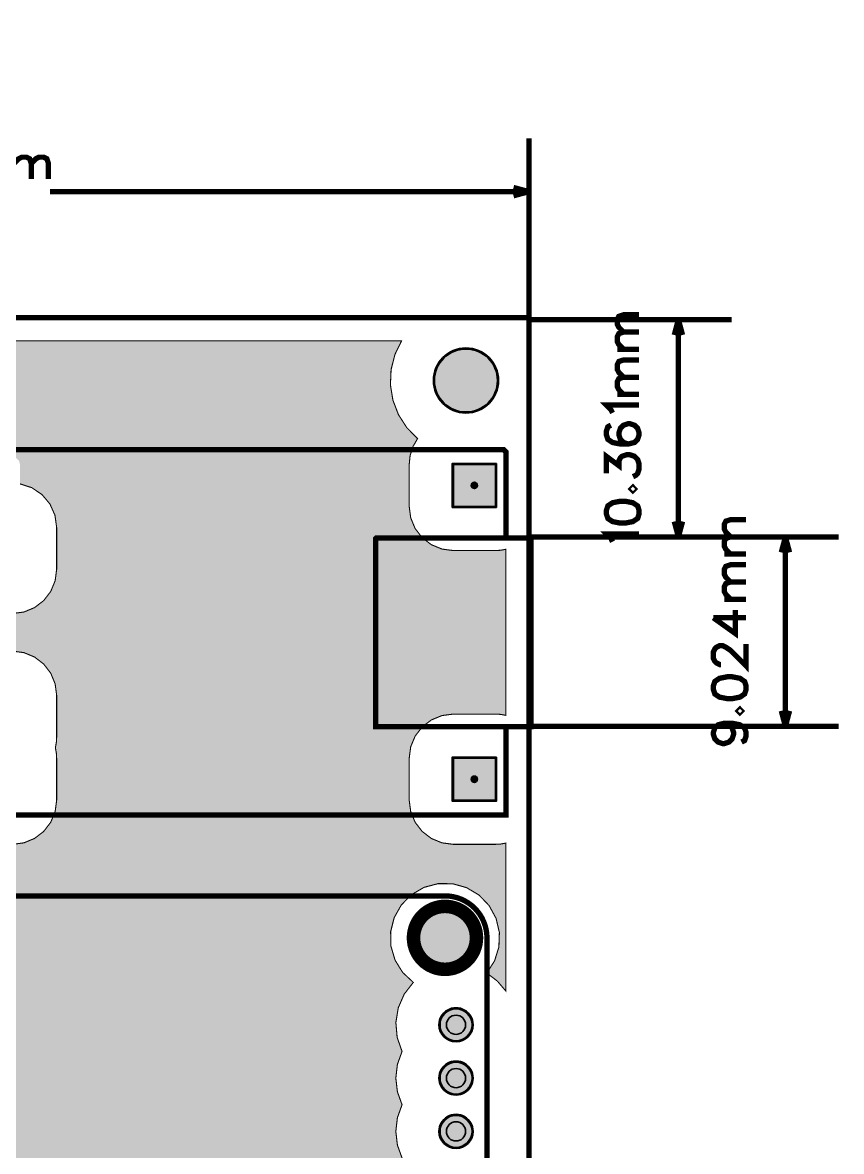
# Model space of a CAD drawing. Header units: millimetres. Extents: x 1 to 100, y -112 to 87.
# Drawn here: x 60.9 to 99.9, y -39.7 to 14.1 of the extents above; entities that cross this region are included whole.
import ezdxf

# ---------------------------------------------------------------- set-up
doc = ezdxf.new("R2010")
doc.units = ezdxf.units.MM
doc.header["$MEASUREMENT"] = 0
for name, color, linetype, true_color in [('Board-Outline-Layer', 7, 'Continuous', 0xff00ff), ('Bottom-Layer', 7, 'Continuous', 0x0000ff), ('Bottom-Paste-Mask-Layer', 7, 'Continuous', 0x800000), ('Bottom-Solder-Mask-Layer', 7, 'Continuous', 0xaa00ff), ('Document-Layer', 7, 'Continuous', 0xffffff), ('Hole-Layer', 7, 'Continuous', 0x222222), ('Multi-Layer', 7, 'Continuous', 0xc0c0c0), ('Top-Layer', 7, 'Continuous', 0xff0000), ('Top-Paste-Mask-Layer', 7, 'Continuous', 0x808080), ('Top-Silkscreen-Layer', 7, 'Continuous', 0xffcc00), ('Top-Solder-Mask-Layer', 7, 'Continuous', 0x800080)]:
    doc.layers.add(name, color=color, linetype=linetype, true_color=true_color)

msp = doc.modelspace()

# ---------------------------------------------------------------- hatches: boundary and pattern name
at = {"layer": 'Bottom-Layer'}
for points in [[(83.89602743205486, -11.04491760853492), (83.89602743205486, -18.955158591617465), (83.6498631140716, -18.910765593675173), (83.40017018034035, -18.895897891795777), (81.40016510033021, -18.895897891795777), (80.85557222605787, -18.96759490386203), (80.34809245618493, -19.17779990717338), (79.91230969837822, -19.512187778134365), (79.57792182741723, -19.947970535941064), (79.36771682410588, -20.45545030581402), (79.29601981203963, -21.000043180086355), (79.29601981203963, -23.000048260096513), (79.36771682410588, -23.54464113436885), (79.57792182741723, -24.052120904241804), (79.91230969837822, -24.487903662048502), (80.34809245618492, -24.822291533009484), (80.85557222605787, -25.03249653632084), (81.40016510033021, -25.10419354838709), (83.40017018034035, -25.10419354838709), (83.6498631140716, -25.089325846507695), (83.89602743205486, -25.044932848565402), (83.89602743205486, -32.092334040838615), (83.49002298589582, -31.616210553882482), (82.99036971070913, -31.239541216495677), (83.36232656717489, -30.656309016441778), (83.56760783279151, -29.995724953480497), (83.59172874238004, -29.304400222277987), (83.43298731056812, -28.63111509688318), (83.10258442486524, -28.023376966295015), (82.62383350454266, -27.524068185537164), (82.03051549224641, -27.168420271812895), (81.36449525108884, -26.98152794821453), (80.67276755562297, -26.976578445505403), (80.00414111328989, -27.153921003467715), (79.40579459370937, -27.50104222834092), (78.91994767438462, -27.993449045144104), (78.58088199576737, -28.59639694325423), (78.41252222882198, -29.267341569229945), (78.42674793636421, -29.958940681068963), (78.622555344218, -30.62239464426549), (78.9861281681036, -31.21088976232803), (79.49181249867073, -31.682901478358975), (79.05785332519382, -32.2443899005635), (78.77514732843356, -32.895287075169655), (78.66102516797653, -33.59569120494554), (78.7224828479289, -34.302665579367535), (78.95575284251318, -34.97287071374143), (78.73418934505098, -35.590769640282375), (78.65902057404108, -36.24287325374653), (78.73418934505099, -36.89497686721067), (78.95575284251319, -37.512875793751626), (78.73418934505099, -38.130774720292564), (78.6590205740411, -38.782878333756706), (78.73418934505099, -39.43498194722085), (78.95575284251319, -40.052880873761794), (78.734189345051, -40.670779800302725), (78.65902057404111, -41.32288341376685), (78.734189345051, -41.97498702723099), (78.95575284251319, -42.59288595377192), (78.73418934505099, -43.210784880312865), (78.6590205740411, -43.862888493777014), (78.734189345051, -44.51499210724116), (78.9557528425132, -45.13289103378211), (78.73418934505102, -45.750789960323026), (78.65902057404112, -46.40289357378715), (78.73418934505102, -47.05499718725127), (78.95575284251319, -47.67289611379219), (78.73418934505098, -48.290795040333144), (78.65902057404108, -48.94289865379729), (78.73418934505098, -49.59500226726145), (78.95575284251318, -50.212901193802395), (78.73418934505099, -50.830800120343326), (78.6590205740411, -51.482903733807454), (78.73418934505099, -52.13500734727159), (78.95575284251318, -52.75290627381251), (78.73418934505099, -53.37080520035345), (78.6590205740411, -54.02290881381758), (78.73418934505099, -54.675012427281715), (78.95575284251318, -55.292911353822646), (78.73418934505098, -55.91081028036358), (78.65902057404108, -56.562913893827705), (78.73418934505096, -57.21501750729183), (78.95575284251315, -57.832916433832764), (78.73418934505095, -58.45081536037371), (78.65902057404104, -59.10291897383786), (78.73418934505095, -59.755022587302), (78.95575284251316, -60.37292151384295), (78.73418934505098, -60.990820440383885), (78.65902057404108, -61.64292405384803), (78.73418934505099, -62.29502766731216), (78.95575284251319, -62.9129265938531), (78.73418934505099, -63.53082552039404), (78.6590205740411, -64.18292913385818), (78.73418934505099, -64.83503274732232), (78.95575284251318, -65.45293167386326), (78.73418934505098, -66.07083060040418), (78.65902057404108, -66.72293421386831), (78.73418934505098, -67.37503782733242), (78.95575284251316, -67.99293675387337), (78.7212303636463, -68.66902455048654), (78.66150020656713, -69.38213590936284), (78.78028584036646, -70.08781676855203), (79.07018238520614, -70.74207626990692), (79.51311821902735, -71.30412906897497), (80.08148152952113, -71.73893781901073), (80.73984158416522, -72.01939733529093), (81.44715741749131, -72.12802428291137), (82.15933625004541, -72.05804705600866), (82.831982151868, -71.81382790732374), (83.42316360382397, -71.41059101331929), (83.89602743205486, -70.87347342677614), (83.89602743205486, -97.9349820160764), (83.1704425519789, -97.59134386512353), (82.38678833950756, -97.41685411682552), (81.58394987795499, -97.4201709884063), (80.80176417702323, -97.60112989601535), (80.07904345218157, -97.95075162141227), (79.45164925454664, -98.45168786262386), (78.95071301333503, -99.07908206025878), (78.60109128793813, -99.80180278510045), (78.42013238032908, -100.58398848603221), (78.4168155087483, -101.38682694758478), (78.59130525704632, -102.17048116005611), (78.93494340799919, -102.8960660401321), (77.60679400558804, -102.8960660401321), (77.60679400558806, -100.19970637541277), (77.5588122477359, -100.02063601727205), (77.42772364744735, -99.88954741698349), (77.24865328930662, -99.84156565913133), (74.24865328930662, -99.84156565913132), (74.06958293116591, -99.88954741698348), (73.93849433087735, -100.02063601727204), (73.89051257302519, -100.19970637541276), (73.89051257302519, -102.8960660401321), (38.10971501143, -102.8960660401321), (38.109715011430005, -100.19970637541275), (38.06173325357785, -100.02063601727204), (37.930644653289285, -99.88954741698346), (37.75157429514857, -99.8415656591313), (34.75157429514857, -99.84156565913129), (34.57250393700785, -99.88954741698345), (34.441415336719295, -100.02063601727203), (34.39343357886714, -100.19970637541273), (34.39343357886714, -102.8960660401321), (33.06528417645601, -102.8960660401321), (33.408922408221564, -102.17048092465924), (33.58341212910271, -101.38682645269246), (33.580095117901244, -100.58398774438089), (33.39913596549708, -99.80180184621608), (33.049513907809946, -99.07908100736798), (32.54857727399034, -98.45168680670606), (31.92118265822612, -97.95075069277858), (31.19846152966296, -97.60112923397618), (30.416275481546123, -97.4201707297326), (29.61343677048617, -97.41685438380566), (28.829782443111053, -97.59134475406421), (28.10419761239523, -97.93498358708777), (28.10419761239523, -82.83398549072858), (31.676968598340526, -86.40675647667388), (32.105124871812805, -86.75264970172874), (32.59641675884268, -87.0008274593767), (33.12889630689844, -87.14020266719666), (33.58593261338718, -87.55244406941402), (34.14270503213407, -87.81479809144099), (34.751574295148565, -87.9048168656338), (37.751574295148565, -87.9048168656338), (38.296167169420904, -87.83311985356755), (38.803646939293856, -87.62291485025621), (39.239429697100555, -87.28852697929521), (39.573817568061536, -86.85274422148852), (39.78402257137289, -86.34526445161556), (39.85571958343915, -85.80067157734324), (39.855719583439154, -82.80067157734324), (39.7840225713729, -82.2560787030709), (39.57381756806154, -81.74859893319794), (39.23942969710057, -81.31281617539125), (38.80364693929386, -80.97842830443027), (38.29616716942091, -80.76822330111891), (37.75157429514857, -80.69652628905264), (34.75157429514857, -80.69652628905264), (34.17702535181279, -80.77648756744018), (33.646144180147516, -81.01029405986705), (32.36265842962249, -79.72680830934202), (32.36265842962249, -61.528525416482445), (32.9090018027055, -61.9090703213866), (33.533985252319546, -62.13863772688826), (34.19675419397755, -62.20222102606153), (34.85398404086191, -62.09566383801401), (35.462712291607914, -61.825931706624466), (35.98314694889927, -61.410656769443975), (36.381267685174585, -60.87698516132918), (36.63104971967167, -60.259802496956034), (36.716165034043755, -59.599453430764854), (36.716165034043755, -59.57469711170862), (36.62743089184776, -58.90069438618418), (36.3672755504103, -58.27262383256206), (35.95342816632331, -57.73328742113595), (35.54333441875513, -57.32319367356776), (35.54333441875513, -49.42375900952248), (35.62295930352456, -49.465938901117205), (35.70377490723608, -49.50578992025389), (35.883244821010564, -49.960108839206285), (36.21184701116767, -50.32154449142153), (36.64707283203615, -50.543340827995536), (37.132620588860355, -50.59680582506173), (37.60567883920456, -50.475023142181186), (38.00505180851801, -50.19374683416707), (38.00505180851801, -52.21568786350327), (38.093785950714015, -52.88969058902771), (38.353941292151475, -53.517761142649825), (38.76778867623846, -54.057097554075945), (39.60331444438603, -54.89262332222352), (39.84160361430077, -55.10342801940748), (40.103820605633935, -55.28360181969393), (40.02882238381713, -55.63775380348156), (40.00366090162898, -55.998884334883286), (40.00366090162898, -57.64040289716768), (39.92015290072756, -58.30999841596263), (40.01149066521526, -58.97857089354694), (40.27154155393413, -59.60123073670479), (40.68284511345335, -60.136171038917716), (40.84780925002509, -60.30113517548947), (40.4077745563304, -60.81676956214387), (40.115728184533204, -61.42850338422298), (39.9914587462951, -62.09488650156271), (40.04338654706135, -62.770765822050485), (40.04338654706135, -66.77997872335857), (39.986366784420284, -67.32194217594666), (40.04338654706135, -67.86390562853475), (40.04338654706135, -69.33789470132942), (40.0314960724317, -69.36433715225323), (40.01987016910591, -69.39089698978351), (39.6168356070461, -69.51199927775437), (39.2836818438902, -69.7691202462917), (39.064398083523834, -70.12830996608628), (38.98793827787652, -70.54214147828284), (38.98793827787652, -71.24214401828792), (39.06439808352383, -71.65597553048448), (39.2836818438902, -72.01516525027905), (39.6168356070461, -72.27228621881639), (40.01987016910591, -72.39338850678725), (40.36645909197512, -72.98954245086446), (40.84383148465675, -73.48717585528973), (41.425072486255196, -73.8582315176307), (42.077410991979654, -74.0817888490776), (42.76406732959189, -74.14524340377156), (42.76406732959189, -76.46958806963534), (42.55926553854578, -77.0977915640495), (42.519160962988416, -77.75731792973113), (42.646335448732756, -78.40570828606403), (42.932601777513355, -79.00122066462248), (43.35953074238626, -79.50551726679464), (43.89963758020271, -79.88613256831808), (44.51815138120061, -80.11856337949635), (45.17525356495232, -80.18784630754206), (45.82864131442987, -80.08952106743295), (46.43625093984812, -79.82991762541236), (46.9589658480134, -79.4257486894566), (47.209623578457666, -79.17509095901231), (47.52861046868079, -78.78773281867977), (47.76738217609189, -78.34638597462614), (48.38995353670869, -78.23517787144316), (48.96735854643523, -77.9771743908145), (49.46554315245623, -77.58759199953182), (49.54909572927098, -77.50403942271707), (49.9629431133579, -76.96470301129098), (50.22309845479532, -76.3366324576689), (50.311832596991316, -75.6626297321445), (50.311832596991316, -73.21680857248558), (50.57864605313996, -72.65620782097562), (50.67024206248412, -72.04214528829046), (50.67024206248412, -71.81941339641314), (50.69660175674048, -71.81981370221519), (50.72296415268311, -71.81994714204095), (53.16454974969713, -71.81994714204095), (51.69266893504202, -73.29182795669605), (51.27882159386316, -73.83116431220323), (51.01866627939887, -74.45923480070634), (50.929932146402905, -75.1332374563495), (50.929932146402905, -77.44870182994987), (51.01866627939887, -78.12270448559303), (51.27882159386316, -78.75077497409616), (51.69266893504202, -79.29011132960333), (53.80287158501434, -81.40031397957564), (53.80287158501434, -81.73585765936718), (53.8916057180103, -82.40986031501035), (54.15176103247459, -83.03793080351346), (54.565608373653454, -83.57726715902064), (56.8215279476519, -85.83318673301908), (57.36086430315907, -86.24703407419794), (57.988934791662196, -86.50718938866224), (58.66293744730536, -86.59592352165821), (72.30057686901439, -86.59592352165821), (72.617010114343, -87.12926780789259), (73.0751751764726, -87.54720428901365), (73.63527379090098, -87.81342913481781), (74.24865328930663, -87.9048168656338), (77.24865328930663, -87.9048168656338), (77.79324616357897, -87.83311985356757), (78.30072593345193, -87.62291485025621), (78.73650869125863, -87.28852697929523), (79.0708965622196, -86.85274422148852), (79.28110156553097, -86.34526445161556), (79.35279857759723, -85.80067157734324), (79.35279857759723, -82.80067157734324), (79.28110156553099, -82.2560787030709), (79.07089656221962, -81.74859893319794), (78.73650869125865, -81.31281617539123), (78.30072593345194, -80.97842830443027), (77.79324616357898, -80.76822330111891), (77.24865328930665, -80.69652628905264), (74.24865328930665, -80.69652628905264), (73.6708715976677, -80.77740794868721), (73.13750883697071, -81.01383487515734), (72.68956908189868, -81.38763094507304), (59.74161015831969, -81.38763094507304), (59.01116416159949, -80.65718494835285), (59.01116416159949, -80.32164126856131), (58.955815429348824, -79.78759173046318), (58.79212200530819, -79.27624365504836), (58.527042195575156, -78.80933350761474), (58.95465766368549, -78.32286644849054), (59.248994220003745, -77.74591655483005), (59.39184433093457, -77.1141737005078), (59.374371349659725, -76.46671722853031), (59.197656147334165, -75.84359851957737), (58.87263025085827, -75.28336343070823), (58.41939962329513, -74.82066786511582), (57.86600091758732, -74.48413397276457), (58.24842737296037, -74.10170751739152), (58.66227471413924, -73.56237116188436), (58.92243002860353, -72.93430067338123), (59.01116416159949, -72.26029801773807), (59.01116416159949, -70.11666127142912), (59.128200779136264, -69.53626718822414), (59.1234860657952, -68.94420922388117), (58.9972212152969, -68.36575261427899), (58.75479440147428, -67.82558217672837), (58.47766533800087, -67.37307404303313), (58.114565124596886, -66.98613430107322), (57.68056930812321, -66.68082829038008), (58.26085166452626, -66.24972707958422), (58.7148135335276, -65.68714865074503), (59.0135765993937, -65.02888084994005), (59.138135358061945, -64.31679870387727), (59.08056613266469, -63.59620058329306), (58.8445311300547, -62.912926593853065), (59.066448071633495, -62.29351308559829), (59.141261710629784, -61.63981350430095), (60.324125137726526, -61.63981350430096), (60.93318801513655, -61.56758750329847), (61.5084661765103, -61.3549158763563), (62.01804894391163, -61.013595518001594), (62.43366976271676, -60.562559467518334), (62.73227414731691, -60.02682669331336), (62.897298513367865, -59.43611429081172), (63.20146700178473, -59.43611429081172), (63.87546972730917, -59.34738014861571), (64.50354028093129, -59.08722480717825), (65.0428766923574, -58.67337742309128), (65.45672407644439, -58.13404101166516), (65.71687941788184, -57.50597045804305), (65.80561356007784, -56.831967732518606), (65.71687941788184, -56.15796500699416), (65.45672407644439, -55.52989445337205), (65.0428766923574, -54.99055804194593), (64.50354028093129, -54.57671065785896), (63.875469727309174, -54.3165553164215), (63.20146700178473, -54.22782117422549), (59.13392900998066, -54.22782117422549), (59.087634229506904, -53.47105552181417), (58.84453113005471, -52.752906273812485), (59.06609462751691, -52.13500734727156), (59.14126339852682, -51.48290373380743), (59.06609462751692, -50.830800120343305), (58.844531130054726, -50.212901193802374), (59.066094627516925, -49.59500226726144), (59.14126339852683, -48.9428986537973), (59.066094627516925, -48.29079504033317), (58.84453113005472, -47.67289611379223), (59.06609462751692, -47.05499718725129), (59.14126339852683, -46.40289357378714), (59.066094627516925, -45.750789960323004), (58.84453113005472, -45.132891033782066), (59.06609462751692, -44.514992107241135), (59.141263398526824, -43.862888493777), (59.066094627516925, -43.21078488031286), (58.844531130054726, -42.592885953771926), (59.066094627516925, -41.97498702723098), (59.14126339852683, -41.322883413766846), (59.066094627516925, -40.67077980030271), (58.84453113005472, -40.05288087376177), (59.06609462751692, -39.43498194722083), (59.141263398526824, -38.782878333756685), (59.06609462751692, -38.130774720292536), (58.84453113005471, -37.5128757937516), (59.06609462751691, -36.89497686721066), (59.14126339852682, -36.24287325374653), (59.06609462751691, -35.5907696402824), (58.84453113005471, -34.972870713741464), (59.071673622169186, -34.330615172437156), (59.140827720914295, -33.65289575948898), (59.04808664204954, -32.97799948275376), (58.79868969014154, -32.34405386013376), (58.40672626985354, -31.786872947667977), (58.93044621336175, -31.294400094952742), (59.29956024373861, -30.67749903119239), (59.48593881015914, -29.983182734488405), (59.475378319897615, -29.264363865832927), (59.268683569908625, -28.57582238544362), (58.881606414623576, -27.970030865408763), (58.34364534398519, -27.49315564444701), (57.69579745383119, -27.181538569958594), (56.98743412713058, -27.05892744780668), (56.272538525077906, -27.134666262528423), (55.605591622433174, -27.40298308820714), (55.03742030533879, -27.843429957103886), (54.61132394099901, -28.422441164410042), (54.3597746067413, -29.095891253372997), (54.1760497436789, -28.825626055288215), (53.95992224125755, -28.58049954652138), (52.8610445699214, -27.481621875185226), (52.321708158495284, -27.067774491098245), (51.69363760487317, -26.807619149660784), (51.01963487934872, -26.71888500746478), (48.870463438782565, -26.718885007464777), (48.340440056457844, -26.412064699745468), (47.75786038974254, -26.22321444433184), (47.14863179214298, -26.16073242366366), (46.44863337966534, -26.16313628354356), (45.72223087983791, -26.258027692992197), (45.04268441675877, -26.531672674417607), (44.45323395675741, -26.966659026556247), (43.99138660115532, -27.535308295848), (43.68652998595773, -28.20143697374211), (43.55806232820005, -28.92265887596981), (43.61415810526932, -29.653082201951175), (43.851247907796946, -30.346229658759682), (43.62989555474503, -30.988354610192083), (43.56374335560355, -31.66433183170359), (43.65640966185353, -32.33718714537783), (43.90282587001973, -32.970117133454444), (44.28951366096318, -33.52850218858124), (44.795322228524356, -33.98180011537486), (44.65350808594979, -34.05434803595176), (44.51758860525369, -34.137416360730214), (43.95172656309363, -34.137416360730214), (43.27772390745047, -34.22615049372617), (42.649653418947345, -34.486305808190465), (42.11031706344017, -34.90015314936933), (40.77347583440406, -36.23699437840545), (40.35962849322519, -36.776330733912616), (40.099473178760896, -37.40440122241574), (40.01073904576494, -38.07840387805891), (40.01073904576494, -42.43535753953145), (39.70196437990798, -41.87668942818945), (39.239879639117056, -41.436315104194826), (38.66701003432616, -41.154761789861205), (38.03607620015239, -41.057940563881004), (36.03607112014223, -41.057940563881), (35.41322504841938, -41.15223755810188), (34.8462045061907, -41.426676725988656), (34.61023939675716, -41.426676725988656), (33.93623667123272, -41.51541086818466), (33.308166117610604, -41.77556620962212), (32.76882970618448, -42.1894135937091), (32.36265842962249, -42.59558487027109), (32.3626584296225, -30.04729060539134), (32.28104596115229, -29.4004513528097), (32.04132393273853, -28.794155251236084), (31.65851784934113, -28.266404252938486), (31.156621562267077, -27.850277192160828), (30.56709336177318, -27.57185644129517), (29.926884207098094, -27.448593097350635), (29.27612168222984, -27.488213166977797), (28.655594844435402, -27.68823330913105), (28.104197612395232, -28.036116488069915), (28.10419761239523, -6.065227741334898), (28.864588702663486, -6.420617784109885), (29.686561297411952, -6.590493462608688), (30.525536316268017, -6.565641694091648), (31.33601256486687, -6.347410295983822), (32.074034458731326, -5.9476348879862), (32.69957592213391, -5.387996995928207), (32.64422116071348, -5.693767175488607), (32.62568158159029, -6.003953952005992), (32.6256815815903, -8.137563490395374), (32.714415714586266, -8.811566146038531), (32.97457102905056, -9.439636634541658), (33.38841837022943, -9.978972990048828), (34.89710814322885, -11.487662763048244), (35.436444498736016, -11.901510104227116), (36.06451498723915, -12.161665418691408), (36.738517642882314, -12.25039955168737), (38.997928100297365, -12.250399551687368), (38.847057994557524, -12.688985177106707), (38.79594005588011, -13.14996901193803), (38.79594005588011, -15.34996901193803), (38.86987543505082, -15.902847949090566), (39.086485695335696, -16.4168728070297), (38.85805502937868, -17.122248475442284), (38.79786839870701, -17.861243043911127), (38.90914857350427, -18.59428610228843), (39.18593691436237, -19.282125921652707), (39.18593691436237, -22.339565394229986), (39.27467104735833, -23.013568049873143), (39.534826361822624, -23.641638538376274), (39.94867370300149, -24.180974893883445), (40.488010058508664, -24.594822235062313), (41.11608054701179, -24.854977549526605), (41.790083202654955, -24.943711682522565), (42.464085858298105, -24.854977549526605), (43.09215634680124, -24.594822235062313), (43.631492702308414, -24.180974893883445), (44.04534004348728, -23.641638538376274), (44.30549535795158, -23.013568049873143), (44.39422949094753, -22.339565394229986), (44.39422949094753, -19.879560929237826), (44.56950921727694, -19.664412597500313), (44.72551509001505, -19.434904526220095), (44.88045609746164, -19.16178442775366), (45.00139775200117, -18.87200102558555), (45.16582377490967, -18.24471426561278), (45.200579045644474, -17.597167612928356), (45.10423996519486, -16.955885009215482), (51.99839171247861, -23.850036756499236), (52.53772812390472, -24.26388414058622), (53.165798677526844, -24.52403948202369), (53.83980140305129, -24.612773624219695), (57.048622323583, -24.61277362421969), (57.45657496837243, -24.880779856330086), (57.91530247279775, -25.047578470006684), (58.40011938023878, -25.104193548387105), (60.40012446024893, -25.104193548387105), (60.94471733452127, -25.032496536320853), (61.45219710439422, -24.8222915330095), (61.88797986220092, -24.487903662048517), (62.2223677331619, -24.052120904241818), (62.432572736473254, -23.544641134368863), (62.504269748539514, -23.000048260096527), (62.504269748539514, -21.00004318008637), (62.48914790626251, -20.748232862106736), (62.44399973145099, -20.500041910083816), (62.48914790626251, -20.25185095806091), (62.504269748539514, -20.000040640081284), (62.5042697485395, -18.000035560071122), (62.432572736473254, -17.455442685798786), (62.222367733161896, -16.947962915925835), (61.88797986220092, -16.512180158119133), (61.452197104394216, -16.17779228715815), (60.944717334521265, -15.967587283846798), (60.400124460248925, -15.895890271780546), (59.651466143233364, -15.895890271780546), (57.760022103062425, -14.004446231609608), (58.076209866825295, -14.079090098744835), (58.40011938023877, -14.104170688341386), (60.400124460248925, -14.104170688341386), (60.944717334521265, -14.032473676275139), (61.452197104394216, -13.822268672963785), (61.88797986220092, -13.487880802002806), (62.2223677331619, -13.052098044196104), (62.43257273647326, -12.54461827432315), (62.504269748539514, -12.00002540005081), (62.5042697485395, -10.00002032004065), (62.42235306339747, -9.4186264166986), (62.18298122086572, -8.88250111870296), (61.80479223797249, -8.433388318433197), (61.31723273896779, -8.106256924222482), (60.758265176530365, -7.926578104405776), (60.75826517653036, -7.000012700025412), (60.7102834186782, -6.820942341884694), (60.579194818389645, -6.689853741596135), (60.400124460248925, -6.641871983743979), (58.40011938023876, -6.641871983743979), (58.22104902209804, -6.689853741596135), (58.089960421809494, -6.820942341884694), (58.04197866395734, -7.000012700025412), (58.04197866395734, -7.926578104405775), (57.85727663589673, -7.967103905342139), (57.67695876229786, -8.024048125171817), (50.28032957711826, -8.024048125171817), (48.089832624041456, -5.8335511720950155), (47.55049626853429, -5.419703830916144), (46.922425780031155, -5.159548516451849), (46.24842312438799, -5.070814383455889), (45.20423063246127, -5.070814383455889), (45.20423063246127, -3.1499486918973885), (45.12969983084279, -2.594887947720496), (44.91138732792263, -2.079148748914706), (44.56475879133937, -1.63926702874183), (44.11437003749899, -1.306404834237543), (43.59212745143154, -1.1041427482854966), (78.93494497901055, -1.1041427482854964), (78.61403729682355, -1.7654981998904133), (78.43399095257313, -2.478208581305075), (78.40229578686744, -3.212625486288246), (78.52027030322942, -3.938197527744732), (78.78300681898962, -4.624741260612761), (79.17957562250527, -5.243696798541249), (79.69347964386432, -5.769315891312003), (79.4759051244357, -6.148763621876173), (79.34148227435142, -6.5649964282599536), (79.29601981203962, -7.00002794005588), (79.29601981203962, -9.00003302006604), (79.36771682410587, -9.544625894338372), (79.57792182741721, -10.052105664211327), (79.91230969837821, -10.487888422018028), (80.3480924561849, -10.822276292979009), (80.85557222605786, -11.032481296290364), (81.4001651003302, -11.104178308356616), (83.40017018034034, -11.104178308356616), (83.64986311407156, -11.089310606477218)], [(80.50016408432818, -3.0000060960121924, 1), (83.50016916433835, -3.0000060960121924, 1)], [(83.40017018034034, -7.000027940055879), (83.40017018034034, -9.00003302006604), (81.4001651003302, -9.00003302006604), (81.4001651003302, -7.000027940055879)], [(83.40017018034035, -21.000043180086358), (83.40017018034035, -23.000048260096516), (81.40016510033021, -23.000048260096516), (81.40016510033021, -21.000043180086358)], [(80.76316586233166, -33.70286817373637, 1), (82.28716891033777, -33.70286817373637, 1)], [(80.76316586233165, -36.24287325374652, 1), (82.28716891033775, -36.24287325374652, 1)], [(80.76316586233166, -38.7828783337567, 1), (82.28716891033777, -38.7828783337567, 1)]]:
    msp.add_hatch(color=256, dxfattribs=at).paths.add_polyline_path(points)
at = {"layer": 'Bottom-Paste-Mask-Layer'}
for points in [[(80.50016408432818, -3.0000060960121924, 1), (83.50016916433835, -3.0000060960121924, 1)], [(83.40017018034034, -7.000027940055879), (83.40017018034034, -9.00003302006604), (81.4001651003302, -9.00003302006604), (81.4001651003302, -7.000027940055879)], [(83.40017018034035, -21.000043180086358), (83.40017018034035, -23.000048260096516), (81.40016510033021, -23.000048260096516), (81.40016510033021, -21.000043180086358)], [(80.76316586233166, -33.70286817373637, 1), (82.28716891033777, -33.70286817373637, 1)], [(80.76316586233165, -36.24287325374652, 1), (82.28716891033775, -36.24287325374652, 1)], [(80.76316586233166, -38.7828783337567, 1), (82.28716891033777, -38.7828783337567, 1)]]:
    msp.add_hatch(color=256, dxfattribs=at).paths.add_polyline_path(points)
at = {"layer": 'Bottom-Solder-Mask-Layer'}
for points in [[(80.44936398272797, -3.0000060960121924, 1), (83.55096926593855, -3.0000060960121924, 1)], [(83.45097028194054, -6.949227838455674), (83.45097028194054, -9.05083312166624), (81.34936499873, -9.05083312166624), (81.34936499873, -6.949227838455674)], [(83.45097028194056, -20.949243078486152), (83.45097028194056, -23.050848361696723), (81.34936499873001, -23.050848361696723), (81.34936499873001, -20.949243078486152)], [(80.71236576073146, -33.70286817373637, 1), (82.33796901193797, -33.70286817373637, 1)], [(80.71236576073144, -36.24287325374652, 1), (82.33796901193796, -36.24287325374652, 1)], [(80.71236576073146, -38.7828783337567, 1), (82.33796901193797, -38.7828783337567, 1)]]:
    msp.add_hatch(color=256, dxfattribs=at).paths.add_polyline_path(points)
at = {"layer": 'Hole-Layer'}
for points in [[(80.50016408432818, -3.0000060960121924, 1), (83.50016916433835, -3.0000060960121924, 1)], [(82.25016764033526, -8.000030480060959, 1), (82.55016764033527, -8.000030480060959, 1)], [(82.25016764033528, -22.000045720091432, 1), (82.55016764033529, -22.000045720091432, 1)], [(81.06796647193289, -33.70286817373637, 1), (81.98236830073654, -33.70286817373637, 1)], [(81.06796647193288, -36.24287325374652, 1), (81.98236830073652, -36.24287325374652, 1)], [(81.06796647193289, -38.7828783337567, 1), (81.98236830073654, -38.7828783337567, 1)]]:
    msp.add_hatch(color=256, dxfattribs=at).paths.add_polyline_path(points)
at = {"layer": 'Multi-Layer'}
for points in [[(80.50016408432818, -3.0000060960121924, 1), (83.50016916433835, -3.0000060960121924, 1)], [(80.50016408432818, -3.0000060960121924, 1), (83.50016916433835, -3.0000060960121924, 1)], [(80.50016408432818, -3.0000060960121924, 1), (83.50016916433835, -3.0000060960121924, 1)], [(83.40017018034034, -7.000027940055879), (83.40017018034034, -9.00003302006604), (81.4001651003302, -9.00003302006604), (81.4001651003302, -7.000027940055879)], [(83.40017018034034, -7.000027940055879), (83.40017018034034, -9.00003302006604), (81.4001651003302, -9.00003302006604), (81.4001651003302, -7.000027940055879)], [(83.40017018034034, -7.000027940055879), (83.40017018034034, -9.00003302006604), (81.4001651003302, -9.00003302006604), (81.4001651003302, -7.000027940055879)], [(83.40017018034035, -21.000043180086358), (83.40017018034035, -23.000048260096516), (81.40016510033021, -23.000048260096516), (81.40016510033021, -21.000043180086358)], [(83.40017018034035, -21.000043180086358), (83.40017018034035, -23.000048260096516), (81.40016510033021, -23.000048260096516), (81.40016510033021, -21.000043180086358)], [(83.40017018034035, -21.000043180086358), (83.40017018034035, -23.000048260096516), (81.40016510033021, -23.000048260096516), (81.40016510033021, -21.000043180086358)], [(79.50016103632201, -29.560061468122953, 1), (82.50016611633218, -29.560061468122953, 1)], [(79.50016103632201, -29.560061468122953, 1), (82.50016611633218, -29.560061468122953, 1)], [(80.76316586233166, -33.70286817373637, 1), (82.28716891033777, -33.70286817373637, 1)], [(80.76316586233166, -33.70286817373637, 1), (82.28716891033777, -33.70286817373637, 1)], [(80.76316586233166, -33.70286817373637, 1), (82.28716891033777, -33.70286817373637, 1)], [(80.76316586233165, -36.24287325374652, 1), (82.28716891033775, -36.24287325374652, 1)], [(80.76316586233165, -36.24287325374652, 1), (82.28716891033775, -36.24287325374652, 1)], [(80.76316586233165, -36.24287325374652, 1), (82.28716891033775, -36.24287325374652, 1)], [(80.76316586233166, -38.7828783337567, 1), (82.28716891033777, -38.7828783337567, 1)], [(80.76316586233166, -38.7828783337567, 1), (82.28716891033777, -38.7828783337567, 1)], [(80.76316586233166, -38.7828783337567, 1), (82.28716891033777, -38.7828783337567, 1)]]:
    msp.add_hatch(color=256, dxfattribs=at).paths.add_polyline_path(points)
at = {"layer": 'Top-Layer'}
for points in [[(80.50016408432818, -3.0000060960121924, 1), (83.50016916433835, -3.0000060960121924, 1)], [(83.40017018034034, -7.000027940055879), (83.40017018034034, -9.00003302006604), (81.4001651003302, -9.00003302006604), (81.4001651003302, -7.000027940055879)], [(83.40017018034035, -21.000043180086358), (83.40017018034035, -23.000048260096516), (81.40016510033021, -23.000048260096516), (81.40016510033021, -21.000043180086358)], [(80.76316586233166, -33.70286817373637, 1), (82.28716891033777, -33.70286817373637, 1)], [(80.76316586233165, -36.24287325374652, 1), (82.28716891033775, -36.24287325374652, 1)], [(80.76316586233166, -38.7828783337567, 1), (82.28716891033777, -38.7828783337567, 1)]]:
    msp.add_hatch(color=256, dxfattribs=at).paths.add_polyline_path(points)
at = {"layer": 'Top-Paste-Mask-Layer'}
for points in [[(80.50016408432818, -3.0000060960121924, 1), (83.50016916433835, -3.0000060960121924, 1)], [(83.40017018034034, -7.000027940055879), (83.40017018034034, -9.00003302006604), (81.4001651003302, -9.00003302006604), (81.4001651003302, -7.000027940055879)], [(83.40017018034035, -21.000043180086358), (83.40017018034035, -23.000048260096516), (81.40016510033021, -23.000048260096516), (81.40016510033021, -21.000043180086358)], [(80.76316586233166, -33.70286817373637, 1), (82.28716891033777, -33.70286817373637, 1)], [(80.76316586233165, -36.24287325374652, 1), (82.28716891033775, -36.24287325374652, 1)], [(80.76316586233166, -38.7828783337567, 1), (82.28716891033777, -38.7828783337567, 1)]]:
    msp.add_hatch(color=256, dxfattribs=at).paths.add_polyline_path(points)
at = {"layer": 'Top-Solder-Mask-Layer'}
for points in [[(80.44936398272797, -3.0000060960121924, 1), (83.55096926593855, -3.0000060960121924, 1)], [(83.45097028194054, -6.949227838455674), (83.45097028194054, -9.05083312166624), (81.34936499873, -9.05083312166624), (81.34936499873, -6.949227838455674)], [(83.45097028194056, -20.949243078486152), (83.45097028194056, -23.050848361696723), (81.34936499873001, -23.050848361696723), (81.34936499873001, -20.949243078486152)], [(80.71236576073146, -33.70286817373637, 1), (82.33796901193797, -33.70286817373637, 1)], [(80.71236576073144, -36.24287325374652, 1), (82.33796901193796, -36.24287325374652, 1)], [(80.71236576073146, -38.7828783337567, 1), (82.33796901193797, -38.7828783337567, 1)]]:
    msp.add_hatch(color=256, dxfattribs=at).paths.add_polyline_path(points)

# ---------------------------------------------------------------- linework, layer by layer
at = {"layer": 'Board-Outline-Layer', "const_width": 0.25400050800101603}
msp.add_lwpolyline([(27.00005486410973, -104.0002087884176), (27.00005486410973, 0), (85.00017018034038, 0), (85.00017018034038, -104.0002087884176)], close=True, dxfattribs=at)
at = {"layer": 'Bottom-Layer', "const_width": 0.005080010160020321}
msp.add_lwpolyline([(12.189225298450598, -111.99482600965203), (12.189225298450598, 14.0547269494539), (99.32409956819916, 14.0547269494539), (99.32409956819916, -111.99482600965203)], close=True, dxfattribs=at)
at = {"layer": 'Bottom-Layer', "const_width": 0.05080010160020321}
for points in [[(43.59212745143154, -1.1041427482854966), (78.93494497901055, -1.1041427482854964), (78.61403729682355, -1.7654981998904133), (78.43399095257313, -2.478208581305075), (78.40229578686744, -3.212625486288246), (78.52027030322942, -3.938197527744732), (78.78300681898962, -4.624741260612761), (79.17957562250527, -5.243696798541249), (79.69347964386432, -5.769315891312003), (79.4759051244357, -6.148763621876173), (79.34148227435142, -6.5649964282599536), (79.29601981203962, -7.00002794005588), (79.29601981203962, -9.00003302006604), (79.36771682410587, -9.544625894338372), (79.57792182741721, -10.052105664211327), (79.91230969837821, -10.487888422018028), (80.3480924561849, -10.822276292979009), (80.85557222605786, -11.032481296290364), (81.4001651003302, -11.104178308356616), (83.40017018034034, -11.104178308356616), (83.64986311407156, -11.089310606477218), (83.89602743205486, -11.04491760853492), (83.89602743205486, -18.955158591617465), (83.6498631140716, -18.910765593675173), (83.40017018034035, -18.895897891795777), (81.40016510033021, -18.895897891795777), (80.85557222605787, -18.96759490386203), (80.34809245618493, -19.17779990717338), (79.91230969837822, -19.512187778134365), (79.57792182741723, -19.947970535941064), (79.36771682410588, -20.45545030581402), (79.29601981203963, -21.000043180086355), (79.29601981203963, -23.000048260096513), (79.36771682410588, -23.54464113436885), (79.57792182741723, -24.052120904241804), (79.91230969837822, -24.487903662048502), (80.34809245618492, -24.822291533009484), (80.85557222605787, -25.03249653632084), (81.40016510033021, -25.10419354838709), (83.40017018034035, -25.10419354838709), (83.6498631140716, -25.089325846507695), (83.89602743205486, -25.044932848565402), (83.89602743205486, -32.092334040838615), (83.49002298589582, -31.616210553882482), (82.99036971070913, -31.239541216495677), (83.36232656717489, -30.656309016441778), (83.56760783279151, -29.995724953480497), (83.59172874238004, -29.304400222277987), (83.43298731056812, -28.63111509688318), (83.10258442486524, -28.023376966295015), (82.62383350454266, -27.524068185537164), (82.03051549224641, -27.168420271812895), (81.36449525108884, -26.98152794821453), (80.67276755562297, -26.976578445505403), (80.00414111328989, -27.153921003467715), (79.40579459370937, -27.50104222834092), (78.91994767438462, -27.993449045144104), (78.58088199576737, -28.59639694325423), (78.41252222882198, -29.267341569229945), (78.42674793636421, -29.958940681068963), (78.622555344218, -30.62239464426549), (78.9861281681036, -31.21088976232803), (79.49181249867073, -31.682901478358975), (79.05785332519382, -32.2443899005635), (78.77514732843356, -32.895287075169655), (78.66102516797653, -33.59569120494554), (78.7224828479289, -34.302665579367535), (78.95575284251318, -34.97287071374143), (78.73418934505098, -35.590769640282375), (78.65902057404108, -36.24287325374653), (78.73418934505099, -36.89497686721067), (78.95575284251319, -37.512875793751626), (78.73418934505099, -38.130774720292564), (78.6590205740411, -38.782878333756706), (78.73418934505099, -39.43498194722085), (78.95575284251319, -40.052880873761794)], [(60.400124460248925, -14.104170688341386), (60.944717334521265, -14.032473676275139), (61.452197104394216, -13.822268672963785), (61.88797986220092, -13.487880802002806), (62.2223677331619, -13.052098044196104), (62.43257273647326, -12.54461827432315), (62.504269748539514, -12.00002540005081), (62.5042697485395, -10.00002032004065), (62.42235306339747, -9.4186264166986), (62.18298122086572, -8.88250111870296), (61.80479223797249, -8.433388318433197), (61.31723273896779, -8.106256924222482), (60.758265176530365, -7.926578104405776)], [(60.40012446024893, -25.104193548387105), (60.94471733452127, -25.032496536320853), (61.45219710439422, -24.8222915330095), (61.88797986220092, -24.487903662048517), (62.2223677331619, -24.052120904241818), (62.432572736473254, -23.544641134368863), (62.504269748539514, -23.000048260096527), (62.504269748539514, -21.00004318008637), (62.48914790626251, -20.748232862106736), (62.44399973145099, -20.500041910083816), (62.48914790626251, -20.25185095806091), (62.504269748539514, -20.000040640081284), (62.5042697485395, -18.000035560071122), (62.432572736473254, -17.455442685798786), (62.222367733161896, -16.947962915925835), (61.88797986220092, -16.512180158119133), (61.452197104394216, -16.17779228715815), (60.944717334521265, -15.967587283846798), (60.400124460248925, -15.895890271780546)]]:
    msp.add_lwpolyline(points, dxfattribs=at)
at = {"layer": 'Bottom-Layer'}
msp.add_lwpolyline([(80.50016408432818, -3.0000060961979336, 1), (83.50016916433833, -3.0000060961979336), (83.50016916433833, -3.0000060958264507, 1), (80.50016408432818, -3.0000060958264503)], format="xyb", dxfattribs=at)
for points in [[(83.40017018034034, -7.000027940055879), (83.40017018034034, -9.00003302006604), (81.4001651003302, -9.00003302006604), (81.4001651003302, -7.000027940055879)], [(83.40017018034035, -21.000043180086358), (83.40017018034035, -23.000048260096516), (81.40016510033021, -23.000048260096516), (81.40016510033021, -21.000043180086358)]]:
    msp.add_lwpolyline(points, close=True, dxfattribs=at)
for points in [[(80.76316586233166, -33.70286817373637, 1), (82.28716891033775, -33.70286817373637, 1)], [(80.76316586233165, -36.24287325374652, 1), (82.28716891033774, -36.24287325374652, 1)], [(80.76316586233166, -38.7828783337567, 1), (82.28716891033775, -38.7828783337567, 1)]]:
    msp.add_lwpolyline(points, format="xyb", close=True, dxfattribs=at)
at = {"layer": 'Bottom-Paste-Mask-Layer'}
msp.add_lwpolyline([(80.50016408432818, -3.0000060961979336, 1), (83.50016916433833, -3.0000060961979336), (83.50016916433833, -3.0000060958264507, 1), (80.50016408432818, -3.0000060958264503)], format="xyb", dxfattribs=at)
for points in [[(83.40017018034034, -7.000027940055879), (83.40017018034034, -9.00003302006604), (81.4001651003302, -9.00003302006604), (81.4001651003302, -7.000027940055879)], [(83.40017018034035, -21.000043180086358), (83.40017018034035, -23.000048260096516), (81.40016510033021, -23.000048260096516), (81.40016510033021, -21.000043180086358)]]:
    msp.add_lwpolyline(points, close=True, dxfattribs=at)
for points in [[(80.76316586233166, -33.70286817373637, 1), (82.28716891033775, -33.70286817373637, 1)], [(80.76316586233165, -36.24287325374652, 1), (82.28716891033774, -36.24287325374652, 1)], [(80.76316586233166, -38.7828783337567, 1), (82.28716891033775, -38.7828783337567, 1)]]:
    msp.add_lwpolyline(points, format="xyb", close=True, dxfattribs=at)
at = {"layer": 'Bottom-Solder-Mask-Layer'}
for points in [[(80.44936398272797, -3.00000609600688, 1), (83.55096926593853, -3.0000060960068815), (83.55096926593853, -3.0000060960175046, 1), (80.44936398272797, -3.0000060960175037)], [(80.71236576073146, -33.702868172717324, 1), (82.33796901193796, -33.70286817484192), (82.33796901193796, -33.702868174755416, 1), (80.71236576073146, -33.70286817263082)], [(80.71236576073144, -36.24287325272747, 1), (82.33796901193794, -36.24287325485206), (82.33796901193794, -36.24287325476556, 1), (80.71236576073144, -36.24287325264097)], [(80.71236576073146, -38.78287833273765, 1), (82.33796901193796, -38.78287833486224), (82.33796901193796, -38.782878334775745, 1), (80.71236576073146, -38.78287833265115)]]:
    msp.add_lwpolyline(points, format="xyb", dxfattribs=at)
for points in [[(83.45097028194054, -6.949227838455674), (83.45097028194054, -9.05083312166624), (81.34936499873, -9.05083312166624), (81.34936499873, -6.949227838455674)], [(83.45097028194056, -20.949243078486152), (83.45097028194056, -23.050848361696723), (81.34936499873001, -23.050848361696723), (81.34936499873001, -20.949243078486152)]]:
    msp.add_lwpolyline(points, close=True, dxfattribs=at)
at = {"layer": 'Document-Layer', "const_width": 0.25400050800101603}
for points in [[(85.00017018034038, 0), (85.00017018034038, 8.540017272034545)], [(60.47179146558294, 7.343674879349759), (60.69531191262383, 7.567195326390654), (60.84517221234443, 7.643395478790958), (61.06869265938532, 7.643395478790958), (61.21855295910592, 7.567195326390654), (61.29221310642622, 7.343674879349759), (61.29221310642622, 6.599453390906782)], [(61.29221310642622, 7.343674879349759), (61.51573355346711, 7.567195326390654), (61.665593853187715, 7.643395478790958), (61.889114300228606, 7.643395478790958), (62.0389745999492, 7.567195326390654), (62.1126347472695, 7.343674879349759), (62.1126347472695, 6.599453390906782)], [(62.18883489966981, 6.000012192024385), (85.00017018034038, 6.000012192024385)], [(85.00017018034038, 6.000012192024385), (84.2641332286342, 6.19723269883352)], [(85.00017018034038, 6.000012192024385), (84.2641332286342, 5.80279168521525)], [(85.09962996567793, -0.09469973963890337), (94.65805149812769, -0.09469973963890337)], [(89.50438119078707, -0.6902503327355045), (89.28086074374617, -0.46672988569461155), (89.20466059134588, -0.31686958597401127), (89.20466059134588, -0.09334913893311829), (89.28086074374617, 0.056511160787482036), (89.50438119078707, 0.13017130810777647), (90.24860267923005, 0.13017130810777647)], [(92.11804641811753, -0.09469973963890337), (91.9208259113084, -0.830736691345077)], [(92.11804641811753, -0.09469973963890337), (92.31526692492666, -0.830736691345077)], [(92.11804641811753, -0.09469973963890337), (92.11804641811753, -10.455219264668786)], [(89.50438119078707, -1.5106719735787872), (89.28086074374617, -1.2871515265378926), (89.20466059134588, -1.137291226817294), (89.20466059134588, -0.9137707797763993), (89.28086074374617, -0.763910480055799), (89.50438119078707, -0.6902503327355045), (90.24860267923005, -0.6902503327355045)], [(89.20466059134588, -1.5106719735787872), (90.24860267923005, -1.5106719735787872)], [(89.50438119078707, -2.841634635504111), (89.28086074374617, -2.6181141884632173), (89.20466059134588, -2.4682538887426166), (89.20466059134588, -2.2447334417017237), (89.28086074374617, -2.0948731419811235), (89.50438119078707, -2.021212994660829), (90.24860267923005, -2.021212994660829)], [(89.50438119078707, -3.6620562763473927), (89.28086074374617, -3.438535829306499), (89.20466059134588, -3.2886755295858996), (89.20466059134588, -3.065155082545005), (89.28086074374617, -2.9152947828244056), (89.50438119078707, -2.841634635504111), (90.24860267923005, -2.841634635504111)], [(89.20466059134588, -3.6620562763473927), (90.24860267923005, -3.6620562763473927)], [(88.98114014430497, -4.545978044190929), (88.90747999698469, -4.396117744470329), (88.6839595499438, -4.1725972974294345), (90.24860267923005, -4.1725972974294345)], [(88.90747999698469, -5.130179212593266), (88.75761969726409, -5.20637936499357), (88.6839595499438, -5.429899812034464), (88.6839595499438, -5.579760111755064), (88.75761969726409, -5.803280558795958), (88.98114014430497, -5.953140858516558), (89.35452089106649, -6.026801005836852), (89.72790163782797, -6.026801005836852), (90.02508223218916, -5.953140858516558), (90.17494253190976, -5.803280558795958), (90.24860267923005, -5.579760111755064), (90.24860267923005, -5.503559959354759), (90.17494253190976, -5.2800395123138655), (90.02508223218916, -5.130179212593266), (89.80156178514827, -5.056519065272971), (89.72790163782797, -5.056519065272971), (89.50438119078707, -5.130179212593266), (89.35452089106649, -5.2800395123138655), (89.28086074374617, -5.503559959354759), (89.28086074374617, -5.579760111755064), (89.35452089106649, -5.803280558795958), (89.50438119078707, -5.953140858516558), (89.72790163782797, -6.026801005836852)], [(88.6839595499438, -7.4314238150824705), (88.6839595499438, -6.6110021742391885), (89.28086074374617, -7.058043068320977), (89.28086074374617, -6.834522621280084), (89.35452089106649, -6.684662321559483), (89.42818103838678, -6.6110021742391885), (89.65170148542767, -6.537342026918894), (89.80156178514827, -6.537342026918894), (90.02508223218916, -6.6110021742391885), (90.17494253190976, -6.760862473959788), (90.24860267923005, -6.984382921000682), (90.24860267923005, -7.207903368041577), (90.17494253190976, -7.4314238150824705), (90.10128238458947, -7.507623967482775), (89.95142208486887, -7.58128411480307)], [(92.11804641811753, -10.455219264668786), (91.9208259113084, -9.719182312962612)], [(92.11804641811753, -10.455219264668786), (92.31526692492666, -9.719182312962612)], [(94.60108837648727, -10.450929380407606), (94.37756792944639, -10.227408933366714), (94.30136777704608, -10.077548633646114), (94.30136777704608, -9.854028186605222), (94.37756792944639, -9.70416788688462), (94.60108837648727, -9.630507739564326), (95.34530986493026, -9.630507739564326)], [(88.98114014430497, -10.680090312415466), (88.90747999698469, -10.530230012694867), (88.6839595499438, -10.306709565653971), (90.24860267923005, -10.306709565653971)], [(85.0160773888632, -10.455219264668786), (99.75475868382789, -10.455219264668786)], [(85.09962996567793, -10.455219264668786), (94.65805149812769, -10.455219264668786)], [(94.60108837648727, -11.27135102125089), (94.37756792944639, -11.047830574209994), (94.30136777704608, -10.897970274489396), (94.30136777704608, -10.674449827448502), (94.37756792944639, -10.524589527727903), (94.60108837648727, -10.450929380407606), (95.34530986493026, -10.450929380407606)], [(97.21475360381773, -10.455219264668786), (97.0175330970086, -11.19125621637496)], [(97.21475360381773, -10.455219264668786), (97.41197411062687, -11.19125621637496)], [(97.21475360381773, -10.455219264668786), (97.21475360381773, -19.478897560662556)], [(94.30136777704608, -11.27135102125089), (95.34530986493026, -11.27135102125089)], [(94.60108837648727, -12.602313683176213), (94.37756792944639, -12.37879323613532), (94.30136777704608, -12.228932936414719), (94.30136777704608, -12.005412489373827), (94.37756792944639, -11.855552189653226), (94.60108837648727, -11.781892042332931), (95.34530986493026, -11.781892042332931)], [(94.60108837648727, -13.422735324019495), (94.37756792944639, -13.199214876978603), (94.30136777704608, -13.049354577258002), (94.30136777704608, -12.825834130217109), (94.37756792944639, -12.675973830496508), (94.60108837648727, -12.602313683176213), (95.34530986493026, -12.602313683176213)], [(94.30136777704608, -13.422735324019495), (95.34530986493026, -13.422735324019495)], [(93.780666735644, -14.306657091863032), (94.82460882352817, -15.05341858538602), (94.82460882352817, -13.93327634510154)], [(93.780666735644, -14.306657091863032), (95.34530986493026, -14.306657091863032)], [(94.15150747732548, -16.534241547031943), (94.07784733000518, -16.534241547031943), (93.92798703028458, -16.45804139463164), (93.85432688296429, -16.384381247311342), (93.780666735644, -16.23452094759074), (93.780666735644, -15.937340353229555), (93.85432688296429, -15.787480053508956), (93.92798703028458, -15.71127990110865), (94.07784733000518, -15.637619753788355), (94.22770762972578, -15.637619753788355), (94.37756792944639, -15.71127990110865), (94.60108837648727, -15.861140200829249), (95.34530986493026, -16.607901694352236), (95.34530986493026, -15.56395960646806)], [(97.21475360381773, -19.478897560662556), (97.0175330970086, -18.742860608956388)], [(97.21475360381773, -19.478897560662556), (97.41197411062687, -18.742860608956388)], [(85.0160773888632, -19.478897560662556), (99.75475868382789, -19.478897560662556)], [(94.30136777704607, -19.33332714520314), (94.52488822408698, -19.406987292523432), (94.67474852380758, -19.556847592244033), (94.74840867112788, -19.780368039284927), (94.74840867112788, -19.85656819168523), (94.67474852380758, -20.080088638726124), (94.52488822408698, -20.229948938446725), (94.30136777704607, -20.30360908576702), (94.22770762972578, -20.30360908576702), (94.00418718268489, -20.229948938446725), (93.85432688296429, -20.080088638726124), (93.780666735644, -19.85656819168523), (93.780666735644, -19.780368039284927), (93.85432688296429, -19.556847592244033), (94.00418718268489, -19.406987292523432), (94.30136777704607, -19.33332714520314), (94.67474852380758, -19.33332714520314), (95.04812927056908, -19.406987292523432), (95.27164971760996, -19.556847592244033), (95.34530986493026, -19.780368039284927), (95.34530986493026, -19.930228339005527), (95.27164971760996, -20.15374878604642), (95.12178941788936, -20.229948938446725)]]:
    msp.add_lwpolyline(points, dxfattribs=at)
for points in [[(89.87776193754857, -8.168025288285417), (89.95142208486887, -8.241685435605712), (90.02508223218916, -8.168025288285417), (89.95142208486887, -8.091825135885111)], [(88.6839595499438, -9.349127650490143), (88.75761969726409, -9.572648097531035), (88.98114014430497, -9.722508397251636), (89.35452089106649, -9.79616854457193), (89.57804133810737, -9.79616854457193), (89.95142208486887, -9.722508397251636), (90.17494253190976, -9.572648097531037), (90.24860267923005, -9.349127650490143), (90.24860267923005, -9.199267350769542), (90.17494253190976, -8.975746903728648), (89.95142208486887, -8.825886604008048), (89.57804133810737, -8.752226456687755), (89.35452089106649, -8.752226456687755), (88.98114014430497, -8.825886604008048), (88.75761969726409, -8.975746903728648), (88.6839595499438, -9.199267350769542)], [(93.780666735644, -17.71534390923667), (93.85432688296429, -17.93886435627756), (94.07784733000518, -18.08872465599816), (94.45122807676668, -18.162384803318453), (94.67474852380758, -18.162384803318453), (95.04812927056908, -18.08872465599816), (95.27164971760996, -17.93886435627756), (95.34530986493026, -17.71534390923667), (95.34530986493026, -17.56548360951607), (95.27164971760996, -17.341963162475174), (95.04812927056908, -17.192102862754574), (94.67474852380758, -17.118442715434277), (94.45122807676668, -17.118442715434277), (94.07784733000518, -17.192102862754574), (93.85432688296429, -17.341963162475174), (93.780666735644, -17.56548360951607)], [(94.97446912324877, -18.7491259768008), (95.04812927056908, -18.822786124121098), (95.12178941788936, -18.7491259768008), (95.04812927056908, -18.672925824400497)]]:
    msp.add_lwpolyline(points, close=True, dxfattribs=at)
at = {"layer": 'Hole-Layer'}
msp.add_lwpolyline([(80.50016408432818, -3.0000060961979336, 1), (83.50016916433833, -3.0000060961979336), (83.50016916433833, -3.0000060958264507, 1), (80.50016408432818, -3.0000060958264503)], format="xyb", dxfattribs=at)
for points in [[(82.25016764033526, -8.000030480060959, 1), (82.55016764033527, -8.000030480060959, 1)], [(82.25016764033528, -22.000045720091432, 1), (82.55016764033529, -22.000045720091432, 1)], [(81.06796647193288, -33.70286817373637, 1), (81.98236830073654, -33.70286817373637, 1)], [(81.06796647193286, -36.24287325374652, 1), (81.98236830073652, -36.24287325374652, 1)], [(81.06796647193288, -38.7828783337567, 1), (81.98236830073654, -38.7828783337567, 1)]]:
    msp.add_lwpolyline(points, format="xyb", close=True, dxfattribs=at)
at = {"layer": 'Multi-Layer'}
msp.add_lwpolyline([(80.50016408432818, -3.0000060961979336, 1), (83.50016916433833, -3.0000060961979336), (83.50016916433833, -3.0000060958264507, 1), (80.50016408432818, -3.0000060958264503)], format="xyb", dxfattribs=at)
msp.add_lwpolyline([(80.50016408432818, -3.0000060961979336, 1), (83.50016916433833, -3.0000060961979336), (83.50016916433833, -3.0000060958264507, 1), (80.50016408432818, -3.0000060958264503)], format="xyb", dxfattribs=at)
msp.add_lwpolyline([(80.50016408432818, -3.0000060961979336, 1), (83.50016916433833, -3.0000060961979336), (83.50016916433833, -3.0000060958264507, 1), (80.50016408432818, -3.0000060958264503)], format="xyb", dxfattribs=at)
for points in [[(83.40017018034034, -7.000027940055879), (83.40017018034034, -9.00003302006604), (81.4001651003302, -9.00003302006604), (81.4001651003302, -7.000027940055879)], [(83.40017018034034, -7.000027940055879), (83.40017018034034, -9.00003302006604), (81.4001651003302, -9.00003302006604), (81.4001651003302, -7.000027940055879)], [(83.40017018034034, -7.000027940055879), (83.40017018034034, -9.00003302006604), (81.4001651003302, -9.00003302006604), (81.4001651003302, -7.000027940055879)], [(83.40017018034035, -21.000043180086358), (83.40017018034035, -23.000048260096516), (81.40016510033021, -23.000048260096516), (81.40016510033021, -21.000043180086358)], [(83.40017018034035, -21.000043180086358), (83.40017018034035, -23.000048260096516), (81.40016510033021, -23.000048260096516), (81.40016510033021, -21.000043180086358)], [(83.40017018034035, -21.000043180086358), (83.40017018034035, -23.000048260096516), (81.40016510033021, -23.000048260096516), (81.40016510033021, -21.000043180086358)]]:
    msp.add_lwpolyline(points, close=True, dxfattribs=at)
at = {"layer": 'Multi-Layer', "const_width": 0.645162580647742}
msp.add_lwpolyline([(79.50016103632201, -29.560061468813647, 1), (82.50016611633217, -29.560061468813647), (82.50016611633217, -29.56006146743226, 1), (79.50016103632201, -29.56006146743226)], format="xyb", dxfattribs=at)
msp.add_lwpolyline([(79.50016103632201, -29.560061468813647, 1), (82.50016611633217, -29.560061468813647), (82.50016611633217, -29.56006146743226, 1), (79.50016103632201, -29.56006146743226)], format="xyb", dxfattribs=at)
at = {"layer": 'Multi-Layer'}
for points in [[(80.76316586233166, -33.70286817373637, 1), (82.28716891033775, -33.70286817373637, 1)], [(80.76316586233166, -33.70286817373637, 1), (82.28716891033775, -33.70286817373637, 1)], [(80.76316586233166, -33.70286817373637, 1), (82.28716891033775, -33.70286817373637, 1)], [(80.76316586233165, -36.24287325374652, 1), (82.28716891033774, -36.24287325374652, 1)], [(80.76316586233165, -36.24287325374652, 1), (82.28716891033774, -36.24287325374652, 1)], [(80.76316586233165, -36.24287325374652, 1), (82.28716891033774, -36.24287325374652, 1)], [(80.76316586233166, -38.7828783337567, 1), (82.28716891033775, -38.7828783337567, 1)], [(80.76316586233166, -38.7828783337567, 1), (82.28716891033775, -38.7828783337567, 1)], [(80.76316586233166, -38.7828783337567, 1), (82.28716891033775, -38.7828783337567, 1)]]:
    msp.add_lwpolyline(points, format="xyb", close=True, dxfattribs=at)
at = {"layer": 'Top-Layer'}
msp.add_lwpolyline([(80.50016408432818, -3.0000060961979336, 1), (83.50016916433833, -3.0000060961979336), (83.50016916433833, -3.0000060958264507, 1), (80.50016408432818, -3.0000060958264503)], format="xyb", dxfattribs=at)
for points in [[(83.40017018034034, -7.000027940055879), (83.40017018034034, -9.00003302006604), (81.4001651003302, -9.00003302006604), (81.4001651003302, -7.000027940055879)], [(83.40017018034035, -21.000043180086358), (83.40017018034035, -23.000048260096516), (81.40016510033021, -23.000048260096516), (81.40016510033021, -21.000043180086358)]]:
    msp.add_lwpolyline(points, close=True, dxfattribs=at)
for points in [[(80.76316586233166, -33.70286817373637, 1), (82.28716891033775, -33.70286817373637, 1)], [(80.76316586233165, -36.24287325374652, 1), (82.28716891033774, -36.24287325374652, 1)], [(80.76316586233166, -38.7828783337567, 1), (82.28716891033775, -38.7828783337567, 1)]]:
    msp.add_lwpolyline(points, format="xyb", close=True, dxfattribs=at)
at = {"layer": 'Top-Paste-Mask-Layer'}
msp.add_lwpolyline([(80.50016408432818, -3.0000060961979336, 1), (83.50016916433833, -3.0000060961979336), (83.50016916433833, -3.0000060958264507, 1), (80.50016408432818, -3.0000060958264503)], format="xyb", dxfattribs=at)
for points in [[(83.40017018034034, -7.000027940055879), (83.40017018034034, -9.00003302006604), (81.4001651003302, -9.00003302006604), (81.4001651003302, -7.000027940055879)], [(83.40017018034035, -21.000043180086358), (83.40017018034035, -23.000048260096516), (81.40016510033021, -23.000048260096516), (81.40016510033021, -21.000043180086358)]]:
    msp.add_lwpolyline(points, close=True, dxfattribs=at)
for points in [[(80.76316586233166, -33.70286817373637, 1), (82.28716891033775, -33.70286817373637, 1)], [(80.76316586233165, -36.24287325374652, 1), (82.28716891033774, -36.24287325374652, 1)], [(80.76316586233166, -38.7828783337567, 1), (82.28716891033775, -38.7828783337567, 1)]]:
    msp.add_lwpolyline(points, format="xyb", close=True, dxfattribs=at)
at = {"layer": 'Top-Silkscreen-Layer', "const_width": 0.25400050800101603}
msp.add_lwpolyline([(83.90014224028448, -19.50003048006096), (83.90014224028447, -23.700048260096523), (56.100114300228604, -23.700048260096523), (56.100114300228604, -6.30003048006096), (83.80014224028449, -6.300030480060956), (83.90014224028447, -6.4000304800609475), (83.90014224028448, -10.500030480060966), (85.10014224028448, -10.50003048006097), (85.10014224028448, -19.50003048006097)], close=True, dxfattribs=at)
msp.add_lwpolyline([(83.90014224028448, -19.50003048006096), (83.90014224028447, -23.700048260096523), (56.100114300228604, -23.700048260096523), (56.100114300228604, -6.30003048006096), (83.80014224028449, -6.300030480060956), (83.90014224028447, -6.4000304800609475), (83.90014224028448, -10.500030480060966), (85.10014224028448, -10.50003048006097), (85.10014224028448, -19.50003048006097)], close=True, dxfattribs=at)
for points in [[(83.90014224028448, -19.50003048006096), (77.70012954025908, -19.50003048006097), (77.70012954025908, -10.529136398272804), (77.72923545847092, -10.500030480060966), (83.90014224028448, -10.500030480060966)], [(83.90014224028448, -19.50003048006096), (77.70012954025908, -19.50003048006097), (77.70012954025908, -10.529136398272804), (77.72923545847092, -10.500030480060966), (83.90014224028448, -10.500030480060966)], [(83.90017018034035, -23.700048260096523), (83.90014224028447, -23.700048260096523), (83.90017018034035, -23.700048260096523), (83.90014224028447, -23.700048260096523)], [(83.90017018034035, -23.700048260096523), (83.90014224028447, -23.700048260096523), (83.90017018034035, -23.700048260096523), (83.90014224028447, -23.700048260096523)]]:
    msp.add_lwpolyline(points, dxfattribs=at)
msp.add_lwpolyline([(54.80011277622554, -76.86015290830586), (54.80011277622555, -29.56006146812298, -0.414), (56.800117856235715, -27.560056388112823), (81.00016357632715, -27.56005638811283, -0.414), (83.00016865633734, -29.56006146812299), (83.00016865633732, -76.86015290830588, -0.414), (81.00016357632715, -78.86015798831606), (56.800117856235694, -78.86015798831603, -0.414)], format="xyb", close=True, dxfattribs=at)
msp.add_lwpolyline([(54.80011277622554, -76.86015290830586), (54.80011277622555, -29.56006146812298, -0.414), (56.800117856235715, -27.560056388112823), (81.00016357632715, -27.56005638811283, -0.414), (83.00016865633734, -29.56006146812299), (83.00016865633732, -76.86015290830588, -0.414), (81.00016357632715, -78.86015798831606), (56.800117856235694, -78.86015798831603, -0.414)], format="xyb", close=True, dxfattribs=at)
at = {"layer": 'Top-Solder-Mask-Layer'}
for points in [[(80.44936398272797, -3.00000609600688, 1), (83.55096926593853, -3.0000060960068815), (83.55096926593853, -3.0000060960175046, 1), (80.44936398272797, -3.0000060960175037)], [(80.71236576073146, -33.702868172717324, 1), (82.33796901193796, -33.70286817484192), (82.33796901193796, -33.702868174755416, 1), (80.71236576073146, -33.70286817263082)], [(80.71236576073144, -36.24287325272747, 1), (82.33796901193794, -36.24287325485206), (82.33796901193794, -36.24287325476556, 1), (80.71236576073144, -36.24287325264097)], [(80.71236576073146, -38.78287833273765, 1), (82.33796901193796, -38.78287833486224), (82.33796901193796, -38.782878334775745, 1), (80.71236576073146, -38.78287833265115)]]:
    msp.add_lwpolyline(points, format="xyb", dxfattribs=at)
for points in [[(83.45097028194054, -6.949227838455674), (83.45097028194054, -9.05083312166624), (81.34936499873, -9.05083312166624), (81.34936499873, -6.949227838455674)], [(83.45097028194056, -20.949243078486152), (83.45097028194056, -23.050848361696723), (81.34936499873001, -23.050848361696723), (81.34936499873001, -20.949243078486152)]]:
    msp.add_lwpolyline(points, close=True, dxfattribs=at)

doc.saveas('drawing.dxf')
